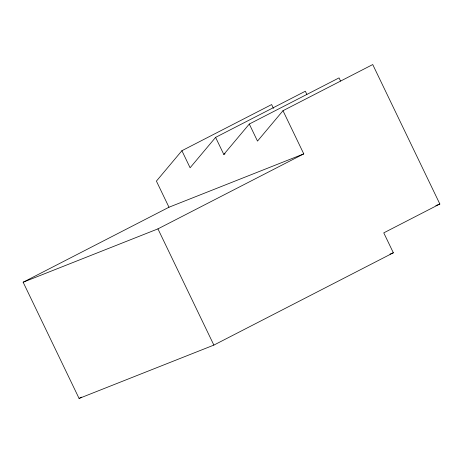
<?xml version="1.0" encoding="UTF-8"?>
<svg xmlns="http://www.w3.org/2000/svg" width="463" height="463" viewBox="0 0 463 463"><rect width="100%" height="100%" fill="white"/><g stroke="black" fill="none" stroke-linecap="round" stroke-linejoin="round"><path stroke-width="0.69" d="M273.459 108.354L271.636 104.563L181.901 150.718L156.407 181.108L168.978 207.227L303.769 153.878L282.991 110.709L372.732 64.554L439.85 204.015L383.763 232.866L393.353 252.786L213.871 345.097L79.08 398.446L23.15 282.227L168.978 207.227M306.853 94.383L305.337 91.228L215.596 137.384L190.102 167.768L181.901 150.718M215.596 137.384L223.803 154.434L249.297 124.043L339.032 77.888L340.554 81.048M282.991 110.709L257.497 141.093L249.297 124.043M223.803 154.434L225.082 153.774M23.15 282.227L157.941 228.878L303.769 153.878M79.08 398.446L81.656 397.121M435.828 205.607L439.85 204.015M389.996 254.112L393.353 252.786M157.941 228.878L213.871 345.097"/></g></svg>
